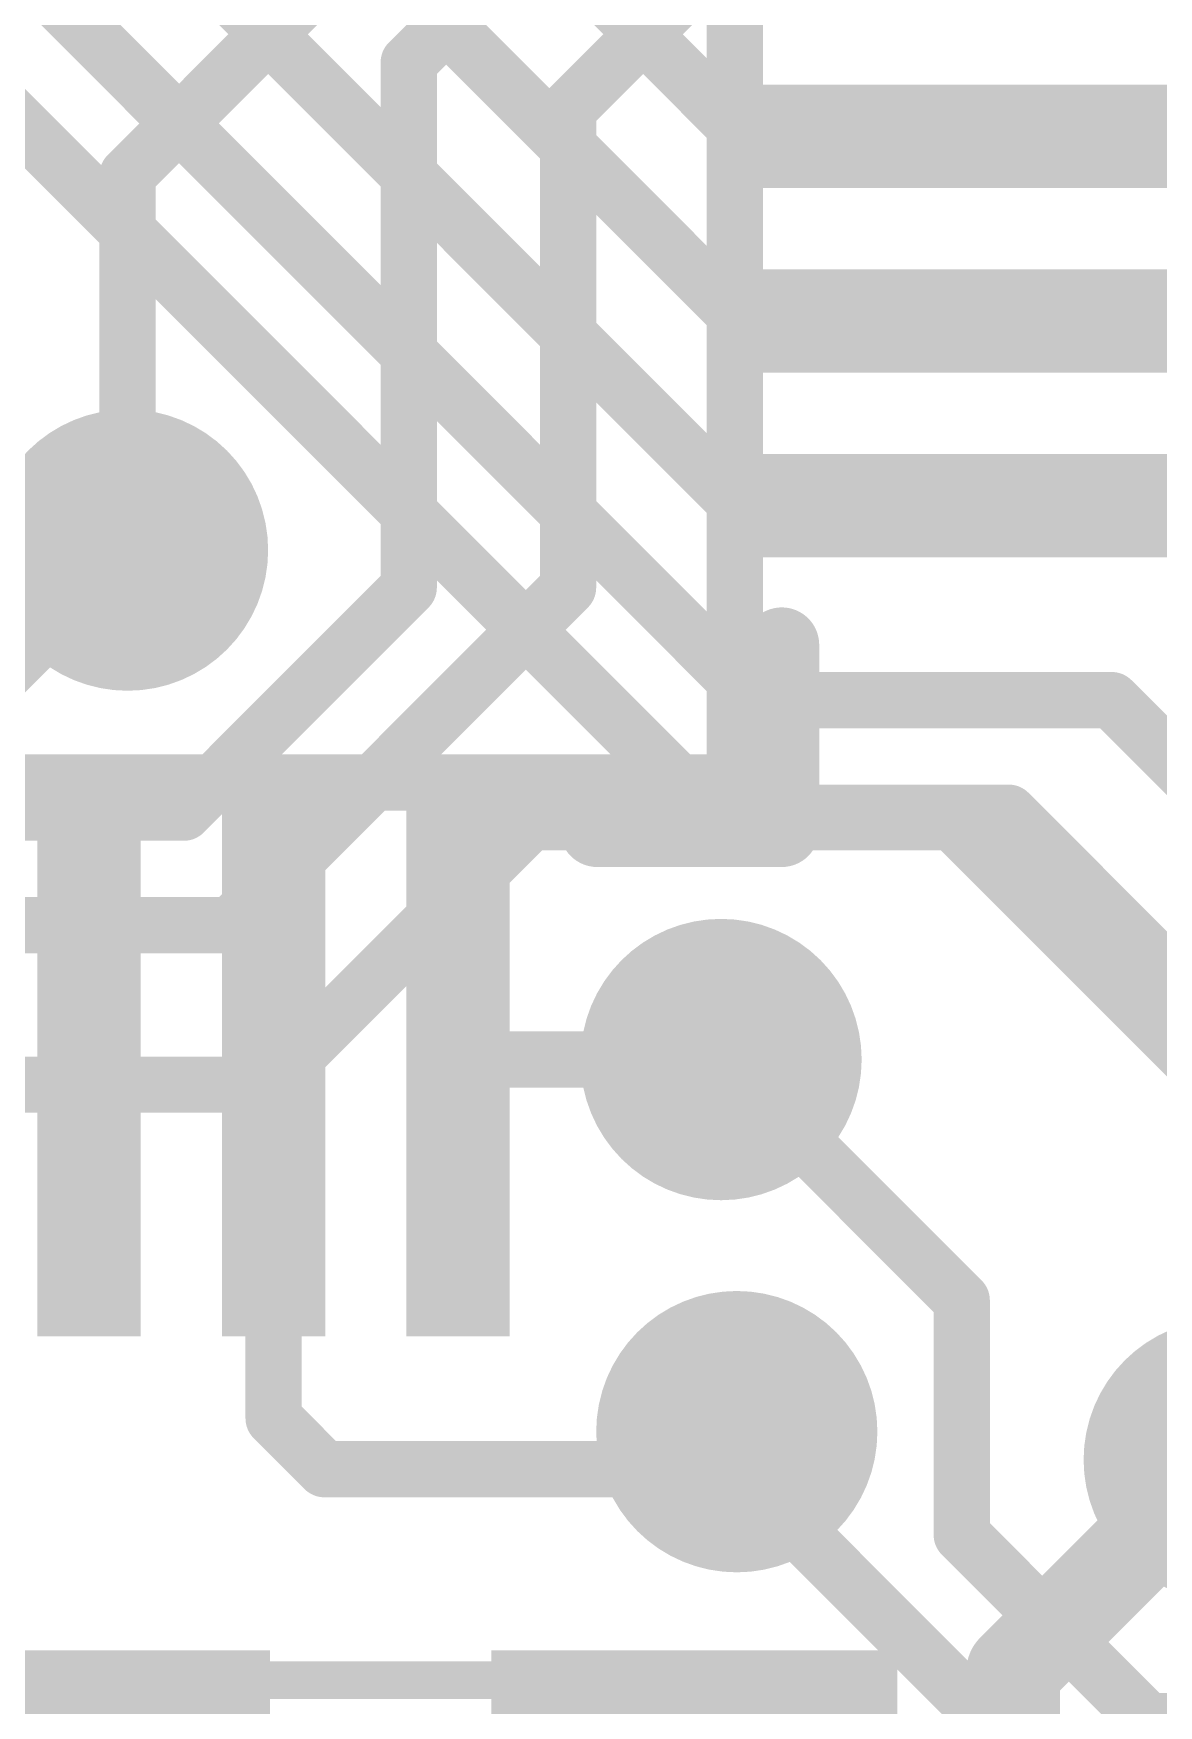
# Model space of a CAD drawing. Extents: x -33 to 74, y -20 to 37.
# Drawn here: x 10.489 to 13.538, y 7.716 to 12.245 of the extents above; entities that cross this region are included whole.
import ezdxf

# ---------------------------------------------------------------- set-up
doc = ezdxf.new("R2010")
doc.units = 0
for name, color, linetype in [('1', 12, 'CONTINUOUS'), ('16', 132, 'CONTINUOUS'), ('18', 110, 'CONTINUOUS'), ('21', 41, 'CONTINUOUS'), ('51', 53, 'CONTINUOUS')]:
    doc.layers.add(name, color=color, linetype=linetype)

# ---------------------------------------------------------------- blocks, each defined once
blk = doc.blocks.new('RECT')
blk.add_solid([(-0.5, -0.5), (0.5, -0.5), (-0.5, 0.5), (0.5, 0.5)])
blk = doc.blocks.new('ROUNDV')
at = {"const_width": 0.5}
blk.add_lwpolyline([(0, -0.25, 1), (0, 0.25, 1), (0, -0.25)], format="xyb", dxfattribs=at)

msp = doc.modelspace()

# ---------------------------------------------------------------- linework, layer by layer
at = {"layer": '1'}
for points, const_width in [([(12.418, 11.966), (10.9982, 13.3858)], 0.1524), ([(12.41, 11.466), (10.795, 13.081)], 0.1524), ([(12.402, 10.966), (10.5918, 12.7762)], 0.1524), ([(10.414, 12.4714), (12.446, 10.4394)], 0.1524), ([(12.319, 10.1346), (10.3378, 12.1158)], 0.1524), ([(13.14, 11.966), (12.418, 11.966)], 0.1524), ([(13.14, 11.466), (12.41, 11.466)], 0.1524), ([(13.14, 10.966), (12.402, 10.966)], 0.1524), ([(10.7442, 10.8458), (10.14, 10.2416)], 0.1524), ([(13.4112, 10.4394), (12.446, 10.4394)], 0.1524), ([(13.4112, 10.4394), (14.1732, 9.6774)], 0.1524), ([(13.1318, 10.1346), (12.319, 10.1346)], 0.1524), ([(14.3764, 8.89), (13.1318, 10.1346)], 0.1524), ([(11.14, 9.466), (11.14, 8.4942)], 0.1524), ([(11.64, 9.466), (12.3526, 9.466)], 0.1524), ([(11.14, 8.4942), (11.2776, 8.3566)], 0.1524), ([(12.2936, 8.3566), (12.3952, 8.4582)], 0.1524), ([(13.716, 8.382), (13.1445, 7.8105)], 0.254), ([(11.2776, 8.3566), (12.2936, 8.3566)], 0.1524), ([(13.1445, 7.8105), (13.1445, 7.366)], 0.254)]:
    msp.add_lwpolyline(points, dxfattribs=dict(at, const_width=const_width))
for points, const_width in [([(12.418, 12.0041, 1), (12.418, 11.9279)], 0.0762), ([(12.3911, 11.9391, 1), (12.4449, 11.9929)], 0.0762), ([(13.14, 11.9279, 1), (13.14, 12.0041)], 0.0762), ([(12.41, 11.5041, 1), (12.41, 11.4279)], 0.0762), ([(12.3831, 11.4391, 1), (12.4369, 11.4929)], 0.0762), ([(13.14, 11.4279, 1), (13.14, 11.5041)], 0.0762), ([(12.402, 11.0041, 1), (12.402, 10.9279)], 0.0762), ([(12.3751, 10.9391, 1), (12.4289, 10.9929)], 0.0762), ([(13.14, 10.9279, 1), (13.14, 11.0041)], 0.0762), ([(10.7711, 10.8189, 1), (10.7173, 10.8727)], 0.0762), ([(12.446, 10.4775, 1), (12.446, 10.4013)], 0.0762), ([(13.4381, 10.4663, 1), (13.3843, 10.4125)], 0.0762), ([(13.4112, 10.4013, 1), (13.4112, 10.4775)], 0.0762), ([(12.4191, 10.4125, 1), (12.4729, 10.4663)], 0.0762), ([(12.319, 10.1727, 1), (12.319, 10.0965)], 0.0762), ([(12.2921, 10.1077, 1), (12.3459, 10.1615)], 0.0762), ([(13.1587, 10.1615, 1), (13.1049, 10.1077)], 0.0762), ([(13.1318, 10.0965, 1), (13.1318, 10.1727)], 0.0762), ([(11.1781, 9.466, 1), (11.1019, 9.466)], 0.0762), ([(11.64, 9.5041, 1), (11.64, 9.4279)], 0.0762), ([(12.3526, 9.4279, 1), (12.3526, 9.5041)], 0.0762), ([(11.1669, 8.5211, 1), (11.1131, 8.4673)], 0.0762), ([(11.1019, 8.4942, 1), (11.1781, 8.4942)], 0.0762), ([(12.4221, 8.4313, 1), (12.3683, 8.4851)], 0.0762), ([(11.2776, 8.3947, 1), (11.2776, 8.3185)], 0.0762), ([(12.2936, 8.3185, 1), (12.2936, 8.3947)], 0.0762), ([(11.2507, 8.3297, 1), (11.3045, 8.3835)], 0.0762), ([(12.2667, 8.3835, 1), (12.3205, 8.3297)], 0.0762), ([(13.208, 7.8105, 1), (13.081, 7.8105)], 0.127), ([(13.0996, 7.8554, 1), (13.1894, 7.7656)], 0.127)]:
    msp.add_lwpolyline(points, format="xyb", dxfattribs=dict(at, const_width=const_width))
at = {"layer": '16', "const_width": 0.1524}
for points in [[(11.5062, 12.1666), (13.3604, 14.0208)], [(11.938, 12.0396), (13.6652, 13.7668)], [(10.7442, 11.8618), (12.1412, 13.2588)], [(11.5062, 10.7442), (11.5062, 12.1666)], [(11.938, 12.0396), (11.938, 10.7442)], [(10.7442, 10.8458), (10.7442, 11.8618)], [(10.8966, 10.1346), (11.5062, 10.7442)], [(11.938, 10.7442), (11.0236, 9.8298)], [(10.3886, 10.1346), (10.8966, 10.1346)], [(11.8364, 10.1092), (11.1252, 9.398)], [(12.9794, 10.1092), (11.8364, 10.1092)], [(14.351, 8.7376), (12.9794, 10.1092)], [(11.0236, 9.8298), (10.2616, 9.8298)], [(13.0048, 8.8138), (12.3526, 9.466)], [(11.1252, 9.398), (9.652, 9.398)], [(13.0048, 8.1788), (13.0048, 8.8138)], [(12.3952, 8.3566), (12.3952, 8.4582)], [(13.5636, 7.1882), (12.3952, 8.3566)], [(13.8684, 7.3152), (13.0048, 8.1788)]]:
    msp.add_lwpolyline(points, dxfattribs=at)
at = {"layer": '16', "const_width": 0.0762}
for points in [[(11.5443, 12.1666, 1), (11.4681, 12.1666)], [(11.4793, 12.1935, 1), (11.5331, 12.1397)], [(11.9761, 12.0396, 1), (11.8999, 12.0396)], [(11.9111, 12.0665, 1), (11.9649, 12.0127)], [(10.7823, 11.8618, 1), (10.7061, 11.8618)], [(10.7173, 11.8887, 1), (10.7711, 11.8349)], [(10.7061, 10.8458, 1), (10.7823, 10.8458)], [(11.4681, 10.7442, 1), (11.5443, 10.7442)], [(11.5331, 10.7173, 1), (11.4793, 10.7711)], [(11.8999, 10.7442, 1), (11.9761, 10.7442)], [(11.9649, 10.7173, 1), (11.9111, 10.7711)], [(10.8697, 10.1615, 1), (10.9235, 10.1077)], [(10.8966, 10.0965, 1), (10.8966, 10.1727)], [(11.8364, 10.1473, 1), (11.8364, 10.0711)], [(11.8633, 10.0823, 1), (11.8095, 10.1361)], [(13.0063, 10.1361, 1), (12.9525, 10.0823)], [(12.9794, 10.0711, 1), (12.9794, 10.1473)], [(10.9967, 9.8567, 1), (11.0505, 9.8029)], [(11.0236, 9.7917, 1), (11.0236, 9.8679)], [(12.3795, 9.4929, 1), (12.3257, 9.4391)], [(11.1252, 9.3599, 1), (11.1252, 9.4361)], [(11.0983, 9.4249, 1), (11.1521, 9.3711)], [(13.0429, 8.8138, 1), (12.9667, 8.8138)], [(12.9779, 8.7869, 1), (13.0317, 8.8407)], [(12.4333, 8.4582, 1), (12.3571, 8.4582)], [(12.4221, 8.3835, 1), (12.3683, 8.3297)], [(12.3571, 8.3566, 1), (12.4333, 8.3566)], [(13.0317, 8.2057, 1), (12.9779, 8.1519)], [(12.9667, 8.1788, 1), (13.0429, 8.1788)]]:
    msp.add_lwpolyline(points, format="xyb", dxfattribs=at)
at = {"layer": '21', "const_width": 0.2032}
for points in [[(12.517, 10.589), (12.517, 10.089)], [(12.517, 10.089), (12.017, 10.089)]]:
    msp.add_lwpolyline(points, dxfattribs=at)
at = {"layer": '21', "const_width": 0.1016}
for points in [[(12.5678, 10.589, 1), (12.4662, 10.589)], [(12.017, 10.1398, 1), (12.017, 10.0382)], [(12.517, 10.0382, 1), (12.517, 10.1398)], [(12.4662, 10.089, 1), (12.5678, 10.089)]]:
    msp.add_lwpolyline(points, format="xyb", dxfattribs=at)
at = {"layer": '51'}
for points, const_width in [([(12.39, 17.216), (12.39, 10.216)], 0.1524), ([(12.39, 10.216), (5.39, 10.216)], 0.1524), ([(11.786, 7.785), (11.074, 7.785)], 0.1016)]:
    msp.add_lwpolyline(points, dxfattribs=dict(at, const_width=const_width))
for points, const_width in [([(12.39, 10.1779, 1), (12.39, 10.2541)], 0.0762), ([(12.3519, 10.216, 1), (12.4281, 10.216)], 0.0762), ([(11.074, 7.8104, 1), (11.074, 7.7596)], 0.0508), ([(11.786, 7.7596, 1), (11.786, 7.8104)], 0.0508)]:
    msp.add_lwpolyline(points, format="xyb", dxfattribs=dict(at, const_width=const_width))

# ---------------------------------------------------------------- block references
at = {"layer": '1', "xscale": 1.5, "yscale": 0.28}
for p in [(13.14, 11.966), (13.14, 11.466), (13.14, 10.966)]:
    msp.add_blockref('RECT', p, dxfattribs=at)
at = {"layer": '1', "xscale": 1.5, "yscale": 0.28, "rotation": 270}
for p in [(10.64, 9.466), (11.14, 9.466), (11.64, 9.466)]:
    msp.add_blockref('RECT', p, dxfattribs=at)
at = {"layer": '1', "xscale": 1.1}
for p, rotation in [((10.58, 7.366), 180), ((12.28, 7.366), 180), ((13.97, 7.2), 90)]:
    msp.add_blockref('RECT', p, dxfattribs=dict(at, rotation=rotation))
at = {"layer": '18', "xscale": 0.762, "yscale": 0.762}
for p in [(10.7442, 10.8458), (10.7442, 10.8458), (12.3526, 9.466), (12.3526, 9.466), (12.3952, 8.4582), (12.3952, 8.4582), (13.716, 8.382), (13.716, 8.382)]:
    msp.add_blockref('ROUNDV', p, dxfattribs=at)
at = {"layer": '51', "yscale": 0.25}
for p, rotation in [((12.89, 11.966), 180), ((12.89, 11.466), 180), ((12.89, 10.966), 180), ((10.64, 9.716), 90), ((11.14, 9.716), 90), ((11.64, 9.716), 90)]:
    msp.add_blockref('RECT', p, dxfattribs=dict(at, rotation=rotation))
at = {"layer": '51', "xscale": 0.5001, "yscale": 0.95, "rotation": 180}
for p in [(10.8498, 7.3609), (12.0182, 7.3609)]:
    msp.add_blockref('RECT', p, dxfattribs=at)

doc.saveas('drawing.dxf')
